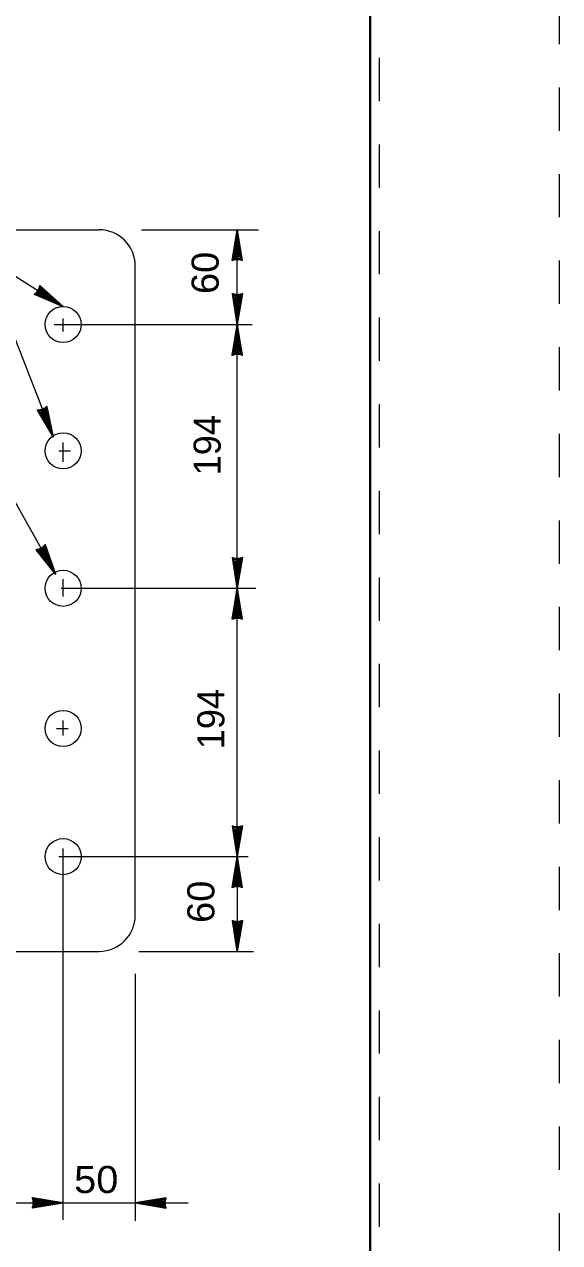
# Model space of a CAD drawing. Extents: x 1370.02 to 1375.68, y -905.51 to -897.93.
# Drawn here: x 1374.446 to 1375.683, y -903.28 to -900.466 of the extents above; entities that cross this region are included whole.
import ezdxf

# ---------------------------------------------------------------- set-up
doc = ezdxf.new("R2010")
doc.units = 0
doc.header["$LTSCALE"] = 0.025
doc.linetypes.add('DOTTED', pattern=[1.5, 0.3, -1.2])
for name, color, linetype, lineweight in [('2', 7, 'Continuous', 13), ('4', 7, 'Continuous', 25), ('6', 7, 'Continuous', 13), ('61', 7, 'DOTTED', 13), ('62', 7, 'DOTTED', 13), ('63', 7, 'Continuous', 40), ('7', 7, 'Continuous', 13)]:
    doc.layers.add(name, color=color, linetype=linetype, lineweight=lineweight)

msp = doc.modelspace()

# ---------------------------------------------------------------- linework, layer by layer
at = {"layer": '2'}
for p, q in [((1372.20233, -900.94083), (1374.619, -900.94083)), ((1374.70233, -902.52417), (1374.70233, -901.02417)), ((1372.20233, -902.6075), (1374.619, -902.6075))]:
    msp.add_line(p, q, dxfattribs=at)
for centre in [(1374.53567, -901.15958), (1374.53567, -901.45158), (1374.53567, -901.769), (1374.53567, -902.0925), (1374.53567, -902.38875)]:
    msp.add_circle(centre, 0.04167, dxfattribs=at)
for centre, start, end in [((1374.619, -901.02417), 0, 90), ((1374.619, -902.52417), 270, 0)]:
    msp.add_arc(centre, 0.08333, start, end, dxfattribs=at)
at = {"layer": '4', "lineweight": 13}
for p, q in [((1373.96908, -900.75958), (1374.53567, -901.11792)), ((1373.96908, -900.75958), (1374.5185, -901.73608)), ((1374.93817, -901.15958), (1374.93817, -900.94067)), ((1374.71683, -900.94083), (1374.98742, -900.94083)), ((1374.93817, -902.38875), (1374.93817, -902.60767)), ((1374.71042, -902.6075), (1374.97533, -902.6075)), ((1374.70233, -902.65933), (1374.70233, -903.22983)), ((1374.53575, -903.18858), (1374.70233, -903.18858)), ((1374.70233, -903.18858), (1374.825, -903.18858))]:
    msp.add_line(p, q, dxfattribs=at)
for points in [[(1374.03092, -900.50692), (1374.15708, -900.50692), (1374.51275, -901.41942)], [(1374.93817, -902.38875), (1374.93817, -901.769), (1374.93817, -901.15958)], [(1373.86908, -903.18858), (1374.20233, -903.18858), (1374.53567, -903.18858)]]:
    msp.add_lwpolyline(points, dxfattribs=at)
at = {"layer": '4'}
for points in [[(1374.92617, -901.01167), (1374.92767, -901.01117), (1374.92917, -901.01067), (1374.93067, -901.01017), (1374.93217, -901.00967), (1374.93367, -901.00967), (1374.93417, -901.00967), (1374.93517, -901.00967), (1374.93617, -901.00917), (1374.93717, -901.00917), (1374.93817, -901.00917), (1374.93967, -901.00917), (1374.94167, -901.00967), (1374.94267, -901.00967), (1374.94467, -901.00967), (1374.94667, -901.01067), (1374.94817, -901.01117), (1374.94917, -901.01117), (1374.94967, -901.01167), (1374.93817, -900.94067), (1374.92617, -901.01167), (1374.92917, -901.00767), (1374.94667, -901.00717), (1374.93817, -900.95367), (1374.92917, -901.00767), (1374.93217, -901.00467), (1374.94317, -901.00367), (1374.93817, -900.96617), (1374.93217, -901.00467), (1374.93467, -901.00167), (1374.94117, -901.00017), (1374.93817, -900.97867), (1374.93467, -901.00167), (1374.93717, -900.99917), (1374.93967, -900.99817), (1374.93817, -900.98967), (1374.93717, -900.99917)], [(1374.48208, -901.06983), (1374.48167, -901.07133), (1374.48133, -901.07292), (1374.48092, -901.07442), (1374.48058, -901.076), (1374.47975, -901.07725), (1374.4795, -901.07767), (1374.47892, -901.0785), (1374.47883, -901.07958), (1374.47833, -901.08042), (1374.47775, -901.08133), (1374.477, -901.08258), (1374.4755, -901.084), (1374.47492, -901.08483), (1374.47392, -901.0865), (1374.472, -901.08767), (1374.47075, -901.08867), (1374.47017, -901.0895), (1374.4695, -901.08967), (1374.53567, -901.11792), (1374.48208, -901.06983), (1374.48383, -901.0745), (1374.47492, -901.08958), (1374.52467, -901.111), (1374.48383, -901.0745), (1374.48475, -901.07867), (1374.47975, -901.0885), (1374.51408, -901.10425), (1374.48475, -901.07867), (1374.486, -901.08233), (1374.48375, -901.08867), (1374.50358, -901.09758), (1374.486, -901.08233), (1374.48675, -901.08583), (1374.48625, -901.08842), (1374.49425, -901.09175), (1374.48675, -901.08583)], [(1374.95017, -901.08858), (1374.94867, -901.08908), (1374.94717, -901.08958), (1374.94567, -901.09008), (1374.94417, -901.09058), (1374.94267, -901.09058), (1374.94217, -901.09058), (1374.94117, -901.09058), (1374.94017, -901.09108), (1374.93917, -901.09108), (1374.93817, -901.09108), (1374.93667, -901.09108), (1374.93467, -901.09058), (1374.93367, -901.09058), (1374.93167, -901.09058), (1374.92967, -901.08958), (1374.92817, -901.08908), (1374.92717, -901.08908), (1374.92667, -901.08858), (1374.93817, -901.15958), (1374.95017, -901.08858), (1374.94717, -901.09258), (1374.92967, -901.09308), (1374.93817, -901.14658), (1374.94717, -901.09258), (1374.94417, -901.09558), (1374.93317, -901.09658), (1374.93817, -901.13408), (1374.94417, -901.09558), (1374.94167, -901.09858), (1374.93517, -901.10008), (1374.93817, -901.12158), (1374.94167, -901.09858), (1374.93917, -901.10108), (1374.93667, -901.10208), (1374.93817, -901.11058), (1374.93917, -901.10108)], [(1374.92617, -901.2305), (1374.92767, -901.23), (1374.92917, -901.2295), (1374.93067, -901.229), (1374.93217, -901.2285), (1374.93367, -901.2285), (1374.93417, -901.2285), (1374.93517, -901.2285), (1374.93617, -901.228), (1374.93717, -901.228), (1374.93817, -901.228), (1374.93967, -901.228), (1374.94167, -901.2285), (1374.94267, -901.2285), (1374.94467, -901.2285), (1374.94667, -901.2295), (1374.94817, -901.23), (1374.94917, -901.23), (1374.94967, -901.2305), (1374.93817, -901.1595), (1374.92617, -901.2305), (1374.92917, -901.2265), (1374.94667, -901.226), (1374.93817, -901.1725), (1374.92917, -901.2265), (1374.93217, -901.2235), (1374.94317, -901.2225), (1374.93817, -901.185), (1374.93217, -901.2235), (1374.93467, -901.2205), (1374.94117, -901.219), (1374.93817, -901.1975), (1374.93467, -901.2205), (1374.93717, -901.218), (1374.93967, -901.217), (1374.93817, -901.2085), (1374.93717, -901.218)], [(1374.49817, -901.34892), (1374.49692, -901.34992), (1374.49575, -901.35092), (1374.4945, -901.35192), (1374.49325, -901.35292), (1374.49192, -901.3535), (1374.49142, -901.35367), (1374.4905, -901.354), (1374.48975, -901.35483), (1374.48883, -901.35525), (1374.48783, -901.35558), (1374.4865, -901.35617), (1374.48442, -901.35642), (1374.4835, -901.35675), (1374.48167, -901.3575), (1374.47942, -901.35725), (1374.47783, -901.35733), (1374.47692, -901.35775), (1374.47625, -901.35742), (1374.51275, -901.41942), (1374.49817, -901.34892), (1374.49683, -901.35375), (1374.48067, -901.36058), (1374.508, -901.40733), (1374.49683, -901.35375), (1374.49508, -901.35758), (1374.48525, -901.3625), (1374.5035, -901.39567), (1374.49508, -901.35758), (1374.49383, -901.36133), (1374.48833, -901.36508), (1374.49892, -901.384), (1374.49383, -901.36133), (1374.49242, -901.36458), (1374.4905, -901.36642), (1374.49492, -901.37375), (1374.49242, -901.36458)], [(1374.49417, -901.66833), (1374.49308, -901.6695), (1374.492, -901.67067), (1374.49092, -901.67183), (1374.48992, -901.673), (1374.48858, -901.67375), (1374.48817, -901.674), (1374.48725, -901.6745), (1374.48667, -901.67542), (1374.48575, -901.67592), (1374.48492, -901.67642), (1374.48358, -901.67708), (1374.48158, -901.67767), (1374.48075, -901.67817), (1374.479, -901.67917), (1374.47675, -901.67925), (1374.47525, -901.67958), (1374.47433, -901.68), (1374.47367, -901.67983), (1374.5185, -901.73608), (1374.49417, -901.66833), (1374.4935, -901.67325), (1374.4785, -901.68233), (1374.51217, -901.72475), (1374.4935, -901.67325), (1374.49233, -901.67733), (1374.48325, -901.68367), (1374.506, -901.71383), (1374.49233, -901.67733), (1374.49167, -901.68117), (1374.48675, -901.68567), (1374.49983, -901.703), (1374.49167, -901.68117), (1374.49067, -901.68458), (1374.489, -901.68667), (1374.4945, -901.69342), (1374.49067, -901.68458)], [(1374.95017, -901.698), (1374.94867, -901.6985), (1374.94717, -901.699), (1374.94567, -901.6995), (1374.94417, -901.7), (1374.94267, -901.7), (1374.94217, -901.7), (1374.94117, -901.7), (1374.94017, -901.7005), (1374.93917, -901.7005), (1374.93817, -901.7005), (1374.93667, -901.7005), (1374.93467, -901.7), (1374.93367, -901.7), (1374.93167, -901.7), (1374.92967, -901.699), (1374.92817, -901.6985), (1374.92717, -901.6985), (1374.92667, -901.698), (1374.93817, -901.769), (1374.95017, -901.698), (1374.94717, -901.702), (1374.92967, -901.7025), (1374.93817, -901.756), (1374.94717, -901.702), (1374.94417, -901.705), (1374.93317, -901.706), (1374.93817, -901.7435), (1374.94417, -901.705), (1374.94167, -901.708), (1374.93517, -901.7095), (1374.93817, -901.731), (1374.94167, -901.708), (1374.93917, -901.7105), (1374.93667, -901.7115), (1374.93817, -901.72), (1374.93917, -901.7105)], [(1374.92617, -901.84), (1374.92767, -901.8395), (1374.92917, -901.839), (1374.93067, -901.8385), (1374.93217, -901.838), (1374.93367, -901.838), (1374.93417, -901.838), (1374.93517, -901.838), (1374.93617, -901.8375), (1374.93717, -901.8375), (1374.93817, -901.8375), (1374.93967, -901.8375), (1374.94167, -901.838), (1374.94267, -901.838), (1374.94467, -901.838), (1374.94667, -901.839), (1374.94817, -901.8395), (1374.94917, -901.8395), (1374.94967, -901.84), (1374.93817, -901.769), (1374.92617, -901.84), (1374.92917, -901.836), (1374.94667, -901.8355), (1374.93817, -901.782), (1374.92917, -901.836), (1374.93217, -901.833), (1374.94317, -901.832), (1374.93817, -901.7945), (1374.93217, -901.833), (1374.93467, -901.83), (1374.94117, -901.8285), (1374.93817, -901.807), (1374.93467, -901.83), (1374.93717, -901.8275), (1374.93967, -901.8265), (1374.93817, -901.818), (1374.93717, -901.8275)], [(1374.95017, -902.31775), (1374.94867, -902.31825), (1374.94717, -902.31875), (1374.94567, -902.31925), (1374.94417, -902.31975), (1374.94267, -902.31975), (1374.94217, -902.31975), (1374.94117, -902.31975), (1374.94017, -902.32025), (1374.93917, -902.32025), (1374.93817, -902.32025), (1374.93667, -902.32025), (1374.93467, -902.31975), (1374.93367, -902.31975), (1374.93167, -902.31975), (1374.92967, -902.31875), (1374.92817, -902.31825), (1374.92717, -902.31825), (1374.92667, -902.31775), (1374.93817, -902.38875), (1374.95017, -902.31775), (1374.94717, -902.32175), (1374.92967, -902.32225), (1374.93817, -902.37575), (1374.94717, -902.32175), (1374.94417, -902.32475), (1374.93317, -902.32575), (1374.93817, -902.36325), (1374.94417, -902.32475), (1374.94167, -902.32775), (1374.93517, -902.32925), (1374.93817, -902.35075), (1374.94167, -902.32775), (1374.93917, -902.33025), (1374.93667, -902.33125), (1374.93817, -902.33975), (1374.93917, -902.33025)], [(1374.92617, -902.45975), (1374.92767, -902.45925), (1374.92917, -902.45875), (1374.93067, -902.45825), (1374.93217, -902.45775), (1374.93367, -902.45775), (1374.93417, -902.45775), (1374.93517, -902.45775), (1374.93617, -902.45725), (1374.93717, -902.45725), (1374.93817, -902.45725), (1374.93967, -902.45725), (1374.94167, -902.45775), (1374.94267, -902.45775), (1374.94467, -902.45775), (1374.94667, -902.45875), (1374.94817, -902.45925), (1374.94917, -902.45925), (1374.94967, -902.45975), (1374.93817, -902.38875), (1374.92617, -902.45975), (1374.92917, -902.45575), (1374.94667, -902.45525), (1374.93817, -902.40175), (1374.92917, -902.45575), (1374.93217, -902.45275), (1374.94317, -902.45175), (1374.93817, -902.41425), (1374.93217, -902.45275), (1374.93467, -902.44975), (1374.94117, -902.44825), (1374.93817, -902.42675), (1374.93467, -902.44975), (1374.93717, -902.44725), (1374.93967, -902.44625), (1374.93817, -902.43775), (1374.93717, -902.44725)], [(1374.95017, -902.53667), (1374.94867, -902.53717), (1374.94717, -902.53767), (1374.94567, -902.53817), (1374.94417, -902.53867), (1374.94267, -902.53867), (1374.94217, -902.53867), (1374.94117, -902.53867), (1374.94017, -902.53917), (1374.93917, -902.53917), (1374.93817, -902.53917), (1374.93667, -902.53917), (1374.93467, -902.53867), (1374.93367, -902.53867), (1374.93167, -902.53867), (1374.92967, -902.53767), (1374.92817, -902.53717), (1374.92717, -902.53717), (1374.92667, -902.53667), (1374.93817, -902.60767), (1374.95017, -902.53667), (1374.94717, -902.54067), (1374.92967, -902.54117), (1374.93817, -902.59467), (1374.94717, -902.54067), (1374.94417, -902.54367), (1374.93317, -902.54467), (1374.93817, -902.58217), (1374.94417, -902.54367), (1374.94167, -902.54667), (1374.93517, -902.54817), (1374.93817, -902.56967), (1374.94167, -902.54667), (1374.93917, -902.54917), (1374.93667, -902.55017), (1374.93817, -902.55867), (1374.93917, -902.54917)], [(1374.46475, -903.17658), (1374.46525, -903.17808), (1374.46575, -903.17958), (1374.46625, -903.18108), (1374.46675, -903.18258), (1374.46675, -903.18408), (1374.46675, -903.18458), (1374.46675, -903.18558), (1374.46725, -903.18658), (1374.46725, -903.18758), (1374.46725, -903.18858), (1374.46725, -903.19008), (1374.46675, -903.19208), (1374.46675, -903.19308), (1374.46675, -903.19508), (1374.46575, -903.19708), (1374.46525, -903.19858), (1374.46525, -903.19958), (1374.46475, -903.20008), (1374.53575, -903.18858), (1374.46475, -903.17658), (1374.46875, -903.17958), (1374.46925, -903.19708), (1374.52275, -903.18858), (1374.46875, -903.17958), (1374.47175, -903.18258), (1374.47275, -903.19358), (1374.51025, -903.18858), (1374.47175, -903.18258), (1374.47475, -903.18508), (1374.47625, -903.19158), (1374.49775, -903.18858), (1374.47475, -903.18508), (1374.47725, -903.18758), (1374.47825, -903.19008), (1374.48675, -903.18858), (1374.47725, -903.18758)], [(1374.77333, -903.20058), (1374.77283, -903.19908), (1374.77233, -903.19758), (1374.77183, -903.19608), (1374.77133, -903.19458), (1374.77133, -903.19308), (1374.77133, -903.19258), (1374.77133, -903.19158), (1374.77083, -903.19058), (1374.77083, -903.18958), (1374.77083, -903.18858), (1374.77083, -903.18708), (1374.77133, -903.18508), (1374.77133, -903.18408), (1374.77133, -903.18208), (1374.77233, -903.18008), (1374.77283, -903.17858), (1374.77283, -903.17758), (1374.77333, -903.17708), (1374.70233, -903.18858), (1374.77333, -903.20058), (1374.76933, -903.19758), (1374.76883, -903.18008), (1374.71533, -903.18858), (1374.76933, -903.19758), (1374.76633, -903.19458), (1374.76533, -903.18358), (1374.72783, -903.18858), (1374.76633, -903.19458), (1374.76333, -903.19208), (1374.76183, -903.18558), (1374.74033, -903.18858), (1374.76333, -903.19208), (1374.76083, -903.18958), (1374.75983, -903.18708), (1374.75133, -903.18858), (1374.76083, -903.18958)]]:
    msp.add_lwpolyline(points, dxfattribs=at)
at = {"layer": '6'}
for p, q in [((1374.51533, -901.15958), (1374.97233, -901.15958)), ((1374.53567, -901.17617), (1374.53567, -901.14608)), ((1374.53567, -901.47708), (1374.53567, -901.43192)), ((1374.52608, -901.45158), (1374.55283, -901.45158)), ((1374.53567, -901.788), (1374.53567, -901.74792)), ((1374.53142, -901.769), (1374.98108, -901.769)), ((1374.52067, -902.0925), (1374.5475, -902.0925)), ((1374.53567, -902.109), (1374.53567, -902.07392)), ((1374.53567, -903.22792), (1374.53567, -902.36975)), ((1374.52608, -902.38875), (1374.96358, -902.38875))]:
    msp.add_line(p, q, dxfattribs=at)
at = {"layer": '61'}
msp.add_line((1375.266, -898.34375), (1375.266, -905.22208), dxfattribs=at)
at = {"layer": '62'}
msp.add_line((1375.68267, -905.51208), (1375.68267, -898.17875), dxfattribs=at)
at = {"layer": '63'}
msp.add_line((1375.24517, -898.51208), (1375.24517, -905.17875), dxfattribs=at)

# ---------------------------------------------------------------- texts
at = {"layer": '7', "width": 1.05}
for p in [(1374.89508, -901.08933), (1374.88517, -902.54183)]:
    msp.add_text('60', height=0.0625, rotation=90, dxfattribs=at).set_placement(p)
at = {"layer": '7'}
for p in [(1374.89967, -901.50817), (1374.90833, -902.14083)]:
    msp.add_text('194', height=0.0625, rotation=90, dxfattribs=at).set_placement(p)
at = {"layer": '7', "width": 1.1}
msp.add_text('50', height=0.0625, dxfattribs=at).set_placement((1374.56117, -903.16567))

doc.saveas('drawing.dxf')
